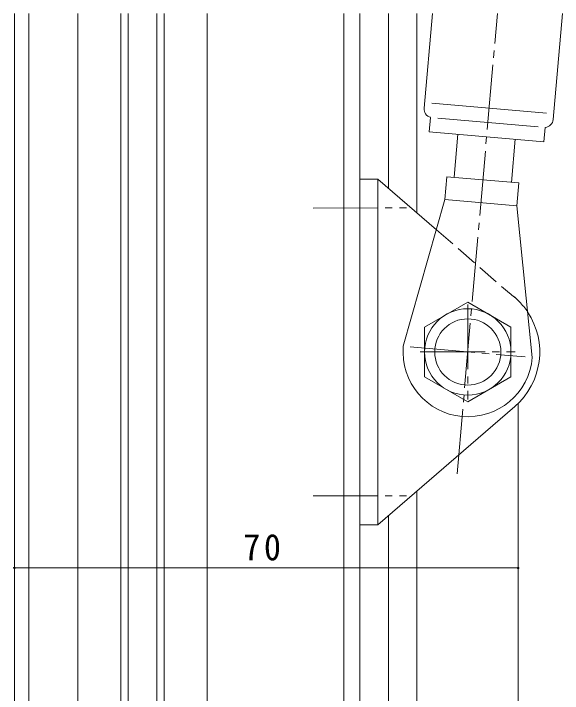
# Model space of a CAD drawing. Units: millimetres on the paper. Extents: x -420 to 373, y -297 to 267.
# Drawn here: x -316.1 to -239.8, y -104.7 to -10.3 of the extents above; entities that cross this region are included whole.
import ezdxf

# ---------------------------------------------------------------- set-up
doc = ezdxf.new("R2010")
doc.units = ezdxf.units.MM
doc.linetypes.add('CHAIN2', pattern=[12, 9, -1, 1, -1])
doc.linetypes.add('DASHED3', pattern=[4, 3, -1])
for name, color, linetype, lineweight in [('0-4_YKK_12', 2, 'Continuous', 9), ('0-5_YKK_13', 4, 'Continuous', 9), ('0-6_YKK_D', 6, 'Continuous', 9)]:
    doc.layers.add(name, color=color, linetype=linetype, lineweight=lineweight)
doc.styles.add('ＭＳ ゴシック', font='')
doc.styles.get('ＭＳ ゴシック').set_extended_font_data('MS Gothic')

msp = doc.modelspace()

# ---------------------------------------------------------------- linework, layer by layer
at = {"layer": '0-4_YKK_12'}
for p, q in [((-315.95, -10.282), (-315.95, -207.282)), ((-313.95, -10.282), (-313.95, -182.282)), ((-307.15, -107.282), (-307.15, -10.282)), ((-301.15, -117.282), (-301.15, -10.282)), ((-300.15, -10.282), (-300.15, -117.282)), ((-296.15, -117.282), (-296.15, -10.282)), ((-295.15, -10.282), (-295.15, -117.282)), ((-289.15, -107.282), (-289.15, -10.282)), ((-270.15, -107.582), (-270.15, -10.282)), ((-267.95, -117.282), (-267.95, -10.282)), ((-263.95, -10.282), (-263.95, -34.576)), ((-260.05, -10.282), (-260.05, -37.943)), ((-245.95, -64.423), (-245.95, -120.573)), ((-260.05, -76.621), (-260.05, -117.413)), ((-263.95, -79.987), (-263.95, -117.282))]:
    msp.add_line(p, q, dxfattribs=at)
at = {"layer": '0-5_YKK_13'}
for p, q in [((-257.872, -10.282), (-259.022, -23.424)), ((-241.091, -24.992), (-239.803, -10.282)), ((-242.017, -24.108), (-257.956, -22.714)), ((-258.305, -26.699), (-258.13, -24.706)), ((-243.187, -26.014), (-257.134, -24.793)), ((-242.191, -26.101), (-242.366, -28.093)), ((-242.366, -28.093), (-258.305, -26.699)), ((-254.843, -33.024), (-254.32, -27.047)), ((-246.873, -33.722), (-246.35, -27.745)), ((-255.839, -32.937), (-256.118, -36.125)), ((-245.877, -33.809), (-255.839, -32.937)), ((-265.45, -33.282), (-267.95, -33.282)), ((-267.95, -33.282), (-267.95, -81.282)), ((-265.45, -33.282), (-257.309, -40.309)), ((-265.45, -81.282), (-265.45, -33.282)), ((-245.877, -33.809), (-246.156, -36.997)), ((-256.118, -36.125), (-261.916, -56.497)), ((-256.118, -36.125), (-246.156, -36.997)), ((-246.156, -36.997), (-243.984, -58.066)), ((-258.95, -53.818), (-252.95, -50.354)), ((-246.95, -53.818), (-252.95, -50.354)), ((-258.95, -53.818), (-258.95, -60.746)), ((-246.95, -53.818), (-246.95, -60.746)), ((-252.95, -64.21), (-258.95, -60.746)), ((-252.95, -64.21), (-246.95, -60.746)), ((-265.45, -81.282), (-246.416, -64.852)), ((-267.95, -81.282), (-265.45, -81.282))]:
    msp.add_line(p, q, dxfattribs=at)
at = {"layer": '0-5_YKK_13', "linetype": 'CHAIN2'}
for p, q in [((-254.43, -74.2), (-248.838, -10.282)), ((-274.45, -37.286), (-261.45, -37.274)), ((-252.95, -50.682), (-252.95, -63.882)), ((-260.942, -56.582), (-244.957, -57.981)), ((-259.55, -57.282), (-246.35, -57.282)), ((-274.45, -77.282), (-261.45, -77.282))]:
    msp.add_line(p, q, dxfattribs=at)
at = {"layer": '0-5_YKK_13', "linetype": 'DASHED3'}
msp.add_line((-257.309, -40.309), (-247.17, -49.121), dxfattribs=at)
at = {"layer": '0-5_YKK_13'}
for radius in [6, 4.6]:
    msp.add_circle((-252.95, -57.282), radius, dxfattribs=at)
for centre, radius, start, end in [((-257.827, -23.528), 1.2, 174.99998, 255.40604), ((-242.286, -24.888), 1.2, 274.59323, 354.99998), ((-252.95, -57.282), 10, 48.95992, 54.68951), ((-252.95, -57.282), 10, 310.78755, 33.78073), ((-252.95, -57.282), 9, 174.99998, 354.99998)]:
    msp.add_arc(centre, radius, start, end, dxfattribs=at)
at = {"layer": '0-5_YKK_13', "linetype": 'DASHED3'}
msp.add_arc((-252.95, -57.282), 10, 33.78072, 54.68967, dxfattribs=at)
at = {"layer": '0-6_YKK_D'}
for p, q in [((-315.95, -104.282), (-315.95, -86.282)), ((-245.95, -104.282), (-245.95, -86.282)), ((-315.95, -87.282), (-245.95, -87.282))]:
    msp.add_line(p, q, dxfattribs=at)
for centre, start, end in [((-315.95, -87.282), 0, 180), ((-315.95, -87.282), 180, 0), ((-245.95, -87.282), 0, 180), ((-245.95, -87.282), 180, 0)]:
    msp.add_arc(centre, 0.106, start, end, dxfattribs=at)

# ---------------------------------------------------------------- texts
at = {"layer": '0-6_YKK_D', "color": 3, "insert": (-284.142, -86.282), "char_height": 3.666, "attachment_point": 7, "style": 'ＭＳ ゴシック'}
msp.add_mtext('\\T1.21;\\W0.95;70', dxfattribs=at)

doc.saveas('drawing.dxf')
